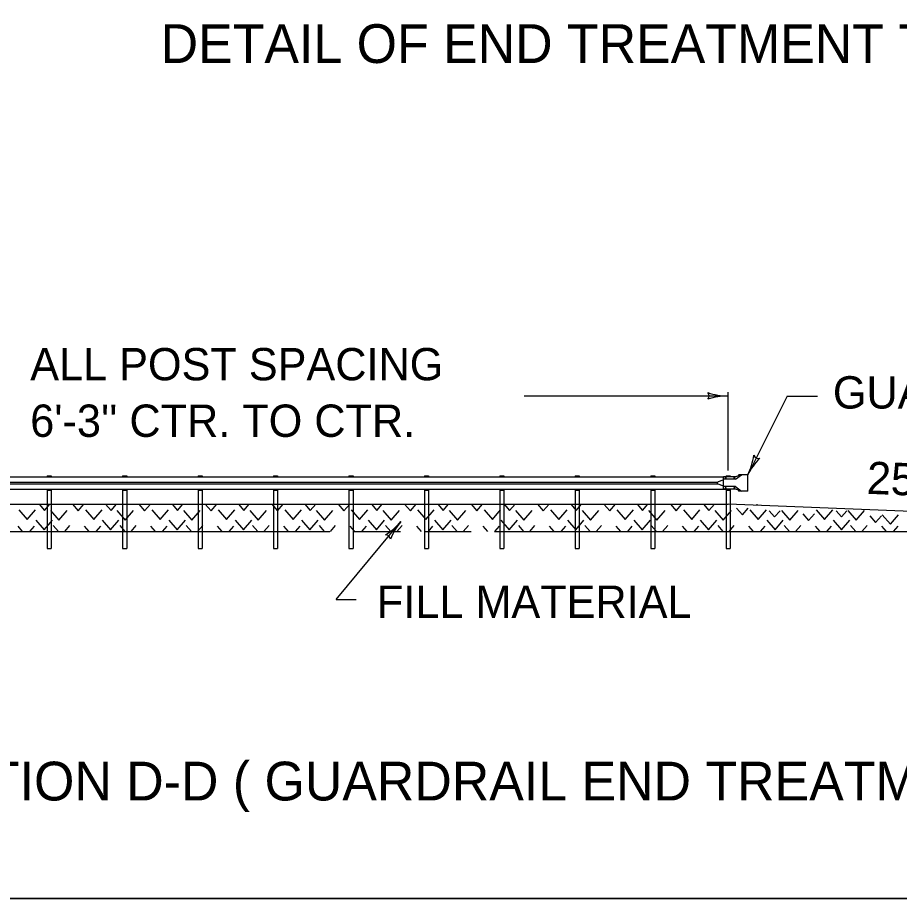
# Model space of a CAD drawing. Extents: x 1007 to 1035.5, y 1000.5 to 1021.5.
# Drawn here: x 1010.09 to 1015.55, y 1000.5 to 1005.95 of the extents above; entities that cross this region are included whole.
import ezdxf

# ---------------------------------------------------------------- set-up
doc = ezdxf.new("R2010")
doc.units = 0
for name, color, linetype in [('1', 7, 'Continuous'), ('10', 7, 'Continuous'), ('11', 7, 'Continuous'), ('5', 7, 'Continuous')]:
    doc.layers.add(name, color=color, linetype=linetype)

msp = doc.modelspace()

# ---------------------------------------------------------------- linework, layer by layer
at = {"layer": '1'}
for p, q in [((1013.2263, 1003.6088), (1014.4882, 1003.6088)), ((1014.4882, 1003.1473), (1014.4882, 1003.6316)), ((1014.8546, 1003.6082), (1014.6099, 1003.1205)), ((1014.8546, 1003.6082), (1015.0421, 1003.6082)), ((1008.5332, 1003.1088), (1014.4599, 1003.1088)), ((1010.2753, 1003.1143), (1010.3003, 1003.1143)), ((1010.2753, 1003.1143), (1010.2753, 1003.1088)), ((1010.3003, 1003.1143), (1010.3003, 1003.1088)), ((1010.7421, 1003.1143), (1010.7671, 1003.1143)), ((1010.7421, 1003.1143), (1010.7421, 1003.1088)), ((1010.7671, 1003.1143), (1010.7671, 1003.1088)), ((1011.2089, 1003.1143), (1011.2339, 1003.1143)), ((1011.2089, 1003.1143), (1011.2089, 1003.1088)), ((1011.2339, 1003.1143), (1011.2339, 1003.1088)), ((1011.6758, 1003.1143), (1011.7008, 1003.1143)), ((1011.6758, 1003.1143), (1011.6758, 1003.1088)), ((1011.7008, 1003.1143), (1011.7008, 1003.1088)), ((1012.1426, 1003.1143), (1012.1676, 1003.1143)), ((1012.1426, 1003.1143), (1012.1426, 1003.1088)), ((1012.1676, 1003.1143), (1012.1676, 1003.1088)), ((1012.6094, 1003.1143), (1012.6344, 1003.1143)), ((1012.6094, 1003.1143), (1012.6094, 1003.1088)), ((1012.6344, 1003.1143), (1012.6344, 1003.1088)), ((1013.0763, 1003.1143), (1013.1013, 1003.1143)), ((1013.0763, 1003.1143), (1013.0763, 1003.1088)), ((1013.1013, 1003.1143), (1013.1013, 1003.1088)), ((1013.5431, 1003.1143), (1013.5681, 1003.1143)), ((1013.5431, 1003.1143), (1013.5431, 1003.1088)), ((1013.5681, 1003.1143), (1013.5681, 1003.1088)), ((1014.0098, 1003.1143), (1014.0348, 1003.1143)), ((1014.0098, 1003.1143), (1014.0098, 1003.1088)), ((1014.0348, 1003.1143), (1014.0348, 1003.1088)), ((1014.5349, 1003.1088), (1014.4599, 1003.1088)), ((1014.4599, 1003.0322), (1014.4599, 1003.1088)), ((1014.4768, 1003.1143), (1014.5018, 1003.1143)), ((1014.4768, 1003.1143), (1014.4768, 1003.1088)), ((1014.5018, 1003.1143), (1014.5018, 1003.1088)), ((1014.5349, 1003.0932), (1014.5709, 1003.1206)), ((1014.5709, 1003.1206), (1014.5349, 1003.1088)), ((1014.5528, 1003.1174), (1014.5528, 1003.1147)), ((1014.6099, 1003.1205), (1014.556, 1003.1205)), ((1014.61, 1003.0205), (1014.6099, 1003.1205)), ((1008.5332, 1003.0748), (1014.4233, 1003.0748)), ((1008.5332, 1003.0658), (1014.4238, 1003.0658)), ((1014.4568, 1003.0874), (1014.4263, 1003.0773)), ((1014.4568, 1003.0536), (1014.4263, 1003.0638)), ((1014.5349, 1003.0932), (1014.4599, 1003.0932)), ((1014.4747, 1003.1053), (1014.4733, 1003.1054)), ((1014.4747, 1003.0997), (1014.4733, 1003.0998)), ((1014.5278, 1003.1054), (1014.5265, 1003.1053)), ((1014.5278, 1003.0998), (1014.5265, 1003.0998)), ((1008.5332, 1003.0323), (1014.4882, 1003.0323)), ((1010.2753, 1003.0323), (1010.2753, 1002.9401)), ((1010.2753, 1003.0268), (1010.3003, 1003.0268)), ((1010.3003, 1003.0323), (1010.3003, 1002.9401)), ((1010.7421, 1003.0323), (1010.7421, 1002.9401)), ((1010.7421, 1003.0268), (1010.7671, 1003.0268)), ((1010.7671, 1003.0323), (1010.7671, 1002.9401)), ((1011.2089, 1003.0323), (1011.2089, 1002.9401)), ((1011.2089, 1003.0268), (1011.2339, 1003.0268)), ((1011.2339, 1003.0323), (1011.2339, 1002.9401)), ((1011.6758, 1003.0323), (1011.6758, 1002.9401)), ((1011.6758, 1003.0268), (1011.7008, 1003.0268)), ((1011.7008, 1003.0323), (1011.7008, 1002.9401)), ((1012.1426, 1003.0323), (1012.1426, 1002.9401)), ((1012.1426, 1003.0268), (1012.1676, 1003.0268)), ((1012.1676, 1003.0323), (1012.1676, 1002.9401)), ((1012.6094, 1003.0323), (1012.6094, 1002.9401)), ((1012.6094, 1003.0268), (1012.6344, 1003.0268)), ((1012.6344, 1003.0323), (1012.6344, 1002.9401)), ((1013.0763, 1003.0323), (1013.0763, 1002.9401)), ((1013.0763, 1003.0268), (1013.1013, 1003.0268)), ((1013.1013, 1003.0323), (1013.1013, 1002.9401)), ((1013.5431, 1003.0323), (1013.5431, 1002.9401)), ((1013.5431, 1003.0268), (1013.5681, 1003.0268)), ((1013.5681, 1003.0323), (1013.5681, 1002.9401)), ((1014.0098, 1003.0323), (1014.0098, 1002.9401)), ((1014.0098, 1003.0268), (1014.0348, 1003.0268)), ((1014.0348, 1003.0323), (1014.0348, 1002.9401)), ((1014.535, 1003.0478), (1014.4599, 1003.0478)), ((1014.5349, 1003.0323), (1014.4599, 1003.0322)), ((1014.4747, 1003.0413), (1014.4733, 1003.0413)), ((1014.4747, 1003.0357), (1014.4733, 1003.0357)), ((1014.4768, 1003.0323), (1014.4768, 1002.9401)), ((1014.4768, 1003.0268), (1014.5018, 1003.0268)), ((1014.5018, 1003.0323), (1014.5018, 1002.9401)), ((1014.5278, 1003.0413), (1014.5265, 1003.0413)), ((1014.5278, 1003.0357), (1014.5265, 1003.0357)), ((1014.5709, 1003.0205), (1014.5349, 1003.0323)), ((1014.535, 1003.0478), (1014.5709, 1003.0205)), ((1014.5529, 1003.0263), (1014.5528, 1003.0237)), ((1014.61, 1003.0205), (1014.5559, 1003.0205)), ((1008.5332, 1002.9385), (1014.4882, 1002.9385)), ((1010.2753, 1002.9401), (1010.2753, 1002.6643)), ((1010.3003, 1002.9401), (1010.3003, 1002.6643)), ((1010.7421, 1002.9401), (1010.7421, 1002.6643)), ((1010.7671, 1002.9401), (1010.7671, 1002.6643)), ((1011.2089, 1002.9401), (1011.2089, 1002.6643)), ((1011.2339, 1002.9401), (1011.2339, 1002.6643)), ((1011.6758, 1002.9401), (1011.6758, 1002.6643)), ((1011.7008, 1002.9401), (1011.7008, 1002.6643)), ((1012.1426, 1002.9401), (1012.1426, 1002.6643)), ((1012.1676, 1002.9401), (1012.1676, 1002.6643)), ((1012.6094, 1002.9401), (1012.6094, 1002.6643)), ((1012.6344, 1002.9401), (1012.6344, 1002.6643)), ((1013.0763, 1002.9401), (1013.0763, 1002.6643)), ((1013.1013, 1002.9401), (1013.1013, 1002.6643)), ((1013.5431, 1002.9401), (1013.5431, 1002.6643)), ((1013.5681, 1002.9401), (1013.5681, 1002.6643)), ((1014.0098, 1002.9401), (1014.0098, 1002.6643)), ((1014.0348, 1002.9401), (1014.0348, 1002.6643)), ((1014.4768, 1002.9401), (1014.4768, 1002.6643)), ((1018.7351, 1002.7687), (1014.4895, 1002.9385)), ((1014.5018, 1002.9401), (1014.5018, 1002.6643)), ((1012.0626, 1002.3502), (1012.4642, 1002.8328)), ((1010.2753, 1002.6643), (1010.3003, 1002.6643)), ((1010.7421, 1002.6643), (1010.7671, 1002.6643)), ((1011.2089, 1002.6643), (1011.2339, 1002.6643)), ((1011.6758, 1002.6643), (1011.7008, 1002.6643)), ((1012.1426, 1002.6643), (1012.1676, 1002.6643)), ((1012.6094, 1002.6643), (1012.6344, 1002.6643)), ((1013.0763, 1002.6643), (1013.1013, 1002.6643)), ((1013.5431, 1002.6643), (1013.5681, 1002.6643)), ((1014.0098, 1002.6643), (1014.0348, 1002.6643)), ((1014.4768, 1002.6643), (1014.5018, 1002.6643)), ((1012.0626, 1002.3502), (1012.1876, 1002.3502))]:
    msp.add_line(p, q, dxfattribs=at)
for points in [[(1008.5332, 1002.7698), (1012.0251, 1002.7698)], [(1012.1706, 1002.7698), (1012.4616, 1002.7698)], [(1012.6071, 1002.7698), (1012.898, 1002.7698)], [(1013.0435, 1002.7698), (1016.3899, 1002.7698)]]:
    msp.add_lwpolyline(points, dxfattribs=at)
for centre, radius, start, end in [((1014.3395, 1003.6089), 0.0313, 318.7746, 40.8913), ((1014.4882, 1003.2179), 0.3909, 90, 108.6688), ((1014.4882, 1003.9998), 0.3909, 251.3472, 269.9939), ((1014.4882, 1003.2179), 0.3909, 89.9878, 90), ((1014.2605, 1003.2958), 0.3909, 333.3575, 352.0263), ((1014.9593, 1002.9452), 0.3909, 134.7047, 153.3514), ((1014.6766, 1003.2534), 0.0313, 202.1321, 284.2488), ((1014.556, 1003.1174), 0.00313, 90.0002, 180.0002), ((1014.2605, 1003.2958), 0.3909, 333.3453, 333.3575), ((1014.4294, 1003.0705), 0.00741, 115.3282, 244.6722), ((1014.4552, 1003.0919), 0.00469, 288.5213, 0.0002), ((1014.4733, 1003.1026), 0.00283, 90.0002, 270.0002), ((1014.4747, 1003.1026), 0.00283, 270.0002, 90.0002), ((1014.5264, 1003.1026), 0.00283, 90.0002, 270.0002), ((1014.5278, 1003.1026), 0.00283, 270.0002, 90.0002), ((1014.4552, 1003.0492), 0.00469, 0.0002, 71.4791), ((1014.4733, 1003.0385), 0.00283, 90.0002, 270.0002), ((1014.4747, 1003.0385), 0.00283, 270.0002, 90.0002), ((1014.5264, 1003.0385), 0.00283, 90.0002, 270.0002), ((1014.5278, 1003.0385), 0.00283, 270.0002, 90.0002), ((1014.556, 1003.0236), 0.00313, 180.0002, 270.0002), ((1012.1637, 1003.0828), 0.3909, 301.5815, 320.2282), ((1012.7647, 1002.5827), 0.3909, 140.2344, 158.9031), ((1012.7647, 1002.5827), 0.3909, 140.2221, 140.2344), ((1012.369, 1002.7185), 0.0313, 9.009, 91.1256)]:
    msp.add_arc(centre, radius, start, end, dxfattribs=at)
at = {"layer": '10'}
msp.add_line((1035.5, 1000.5), (1007, 1000.5), dxfattribs=at)
at = {"layer": '11'}
msp.add_lwpolyline([(1007, 1000.5), (1035.5, 1000.5), (1035.5, 1021.5), (1007, 1021.5)], close=True, dxfattribs=at)
at = {"layer": '5'}
for p, q in [((1010.1006, 1002.9043), (1010.1519, 1002.8453)), ((1010.1439, 1002.9385), (1010.1443, 1002.938)), ((1010.1443, 1002.938), (1010.1448, 1002.9385)), ((1010.1519, 1002.8453), (1010.2033, 1002.9043)), ((1010.2254, 1002.9385), (1010.2589, 1002.9001)), ((1010.2589, 1002.9001), (1010.2924, 1002.9385)), ((1010.296, 1002.8993), (1010.3474, 1002.8403)), ((1010.3474, 1002.8403), (1010.3988, 1002.8993)), ((1010.4313, 1002.9385), (1010.4671, 1002.8975)), ((1010.4671, 1002.8975), (1010.5028, 1002.9385)), ((1010.5117, 1002.9043), (1010.5631, 1002.8453)), ((1010.5551, 1002.9385), (1010.5555, 1002.938)), ((1010.5555, 1002.938), (1010.5559, 1002.9385)), ((1010.5631, 1002.8453), (1010.6145, 1002.9043)), ((1010.6366, 1002.9385), (1010.6701, 1002.9001)), ((1010.6701, 1002.9001), (1010.7036, 1002.9385)), ((1010.7072, 1002.8993), (1010.7586, 1002.8403)), ((1010.7586, 1002.8403), (1010.8099, 1002.8993)), ((1010.8424, 1002.9385), (1010.8782, 1002.8975)), ((1010.8782, 1002.8975), (1010.9139, 1002.9385)), ((1010.9228, 1002.9043), (1010.9743, 1002.8453)), ((1010.9663, 1002.9385), (1010.9667, 1002.938)), ((1010.9667, 1002.938), (1010.9671, 1002.9385)), ((1010.9743, 1002.8453), (1011.0256, 1002.9043)), ((1011.0478, 1002.9385), (1011.0813, 1002.9001)), ((1011.0813, 1002.9001), (1011.1148, 1002.9385)), ((1011.1183, 1002.8993), (1011.1697, 1002.8403)), ((1011.1697, 1002.8403), (1011.2211, 1002.8993)), ((1011.2536, 1002.9385), (1011.2893, 1002.8975)), ((1011.2893, 1002.8975), (1011.325, 1002.9385)), ((1011.334, 1002.9043), (1011.3853, 1002.8453)), ((1011.3773, 1002.9385), (1011.3778, 1002.938)), ((1011.3778, 1002.938), (1011.3782, 1002.9385)), ((1011.3853, 1002.8453), (1011.4368, 1002.9043)), ((1011.4588, 1002.9385), (1011.4923, 1002.9001)), ((1011.4923, 1002.9001), (1011.5258, 1002.9385)), ((1011.5294, 1002.8993), (1011.5808, 1002.8403)), ((1011.5808, 1002.8403), (1011.6322, 1002.8993)), ((1011.6648, 1002.9385), (1011.7004, 1002.8975)), ((1011.7004, 1002.8975), (1011.7362, 1002.9385)), ((1011.7451, 1002.9043), (1011.7965, 1002.8453)), ((1011.7885, 1002.9385), (1011.7889, 1002.938)), ((1011.7889, 1002.938), (1011.7893, 1002.9385)), ((1011.7965, 1002.8453), (1011.8479, 1002.9043)), ((1011.87, 1002.9385), (1011.9035, 1002.9001)), ((1011.9035, 1002.9001), (1011.937, 1002.9385)), ((1011.9406, 1002.8993), (1011.9919, 1002.8403)), ((1011.9919, 1002.8403), (1012.0433, 1002.8993)), ((1012.0758, 1002.9385), (1012.1116, 1002.8975)), ((1012.1116, 1002.8975), (1012.1473, 1002.9385)), ((1012.1563, 1002.9043), (1012.2076, 1002.8453)), ((1012.1996, 1002.9385), (1012.2, 1002.938)), ((1012.2, 1002.938), (1012.2004, 1002.9385)), ((1012.2076, 1002.8453), (1012.259, 1002.9043)), ((1012.2811, 1002.9385), (1012.3146, 1002.9001)), ((1012.3146, 1002.9001), (1012.3481, 1002.9385)), ((1012.3517, 1002.8993), (1012.4031, 1002.8403)), ((1012.4031, 1002.8403), (1012.4545, 1002.8993)), ((1012.487, 1002.9385), (1012.5228, 1002.8975)), ((1012.5228, 1002.8975), (1012.5584, 1002.9385)), ((1012.5673, 1002.9043), (1012.6188, 1002.8453)), ((1012.6108, 1002.9385), (1012.6112, 1002.938)), ((1012.6112, 1002.938), (1012.6116, 1002.9385)), ((1012.6188, 1002.8453), (1012.6702, 1002.9043)), ((1012.6923, 1002.9385), (1012.7258, 1002.9001)), ((1012.7258, 1002.9001), (1012.7593, 1002.9385)), ((1012.7628, 1002.8993), (1012.8143, 1002.8403)), ((1012.8143, 1002.8403), (1012.8656, 1002.8993)), ((1012.8981, 1002.9385), (1012.9338, 1002.8975)), ((1012.9338, 1002.8975), (1012.9696, 1002.9385)), ((1012.9785, 1002.9043), (1013.0299, 1002.8453)), ((1013.0219, 1002.9385), (1013.0223, 1002.938)), ((1013.0223, 1002.938), (1013.0228, 1002.9385)), ((1013.0299, 1002.8453), (1013.0813, 1002.9043)), ((1013.1034, 1002.9385), (1013.1369, 1002.9001)), ((1013.1369, 1002.9001), (1013.1704, 1002.9385)), ((1013.1739, 1002.8993), (1013.2253, 1002.8403)), ((1013.2253, 1002.8403), (1013.2768, 1002.8993)), ((1013.3093, 1002.9385), (1013.345, 1002.8975)), ((1013.345, 1002.8975), (1013.3807, 1002.9385)), ((1013.3897, 1002.9043), (1013.441, 1002.8453)), ((1013.433, 1002.9385), (1013.4334, 1002.938)), ((1013.4334, 1002.938), (1013.4338, 1002.9385)), ((1013.441, 1002.8453), (1013.4924, 1002.9043)), ((1013.5145, 1002.9385), (1013.548, 1002.9001)), ((1013.548, 1002.9001), (1013.5815, 1002.9385)), ((1013.5851, 1002.8993), (1013.6365, 1002.8403)), ((1013.6365, 1002.8403), (1013.6878, 1002.8993)), ((1013.7204, 1002.9385), (1013.7561, 1002.8975)), ((1013.7561, 1002.8975), (1013.7918, 1002.9385)), ((1013.8008, 1002.9043), (1013.8522, 1002.8453)), ((1013.8442, 1002.9385), (1013.8446, 1002.938)), ((1013.8446, 1002.938), (1013.845, 1002.9385)), ((1013.8522, 1002.8453), (1013.9036, 1002.9043)), ((1013.9257, 1002.9385), (1013.9592, 1002.9001)), ((1013.9592, 1002.9001), (1013.9927, 1002.9385)), ((1013.9963, 1002.8993), (1014.0476, 1002.8403)), ((1014.0476, 1002.8403), (1014.099, 1002.8993)), ((1014.1315, 1002.9385), (1014.1673, 1002.8975)), ((1014.1673, 1002.8975), (1014.203, 1002.9385)), ((1014.2119, 1002.9043), (1014.2633, 1002.8453)), ((1014.2553, 1002.9385), (1014.2557, 1002.938)), ((1014.2557, 1002.938), (1014.2561, 1002.9385)), ((1014.2633, 1002.8453), (1014.3147, 1002.9043)), ((1014.3368, 1002.9385), (1014.3703, 1002.9001)), ((1014.3703, 1002.9001), (1014.4038, 1002.9385)), ((1014.4073, 1002.8993), (1014.4588, 1002.8403)), ((1014.4588, 1002.8403), (1014.5102, 1002.8993)), ((1014.5413, 1002.9144), (1014.5771, 1002.8734)), ((1014.5771, 1002.8734), (1014.6128, 1002.9144)), ((1014.623, 1002.9043), (1014.6744, 1002.8453)), ((1014.6664, 1002.9385), (1014.6668, 1002.938)), ((1014.6744, 1002.8453), (1014.7258, 1002.9043)), ((1014.7433, 1002.899), (1014.7768, 1002.8606)), ((1014.7768, 1002.8606), (1014.8103, 1002.899)), ((1014.8185, 1002.8993), (1014.8699, 1002.8403)), ((1014.8699, 1002.8403), (1014.9213, 1002.8993)), ((1015.0342, 1002.9043), (1015.0856, 1002.8453)), ((1015.0856, 1002.8453), (1015.1369, 1002.9043)), ((1015.1564, 1002.8984), (1015.1899, 1002.86)), ((1015.1899, 1002.86), (1015.2234, 1002.8984)), ((1015.2296, 1002.8993), (1015.281, 1002.8403)), ((1015.281, 1002.8403), (1015.3324, 1002.8993)), ((1010.205, 1002.8403), (1010.2564, 1002.7813)), ((1010.2564, 1002.7813), (1010.3078, 1002.8403)), ((1010.6162, 1002.8403), (1010.6676, 1002.7813)), ((1010.6676, 1002.7813), (1010.7189, 1002.8403)), ((1011.0273, 1002.8403), (1011.0787, 1002.7813)), ((1011.0787, 1002.7813), (1011.1301, 1002.8403)), ((1011.4384, 1002.8403), (1011.4898, 1002.7813)), ((1011.4898, 1002.7813), (1011.5413, 1002.8403)), ((1011.8496, 1002.8403), (1011.901, 1002.7813)), ((1011.901, 1002.7813), (1011.9523, 1002.8403)), ((1012.2607, 1002.8403), (1012.3121, 1002.7813)), ((1012.3121, 1002.7813), (1012.3635, 1002.8403)), ((1012.6718, 1002.8403), (1012.7233, 1002.7813)), ((1012.7233, 1002.7813), (1012.7746, 1002.8403)), ((1013.083, 1002.8403), (1013.1343, 1002.7813)), ((1013.1343, 1002.7813), (1013.1858, 1002.8403)), ((1013.4941, 1002.8403), (1013.5455, 1002.7813)), ((1013.5455, 1002.7813), (1013.5969, 1002.8403)), ((1013.9053, 1002.8403), (1013.9567, 1002.7813)), ((1013.9567, 1002.7813), (1014.008, 1002.8403)), ((1014.3163, 1002.8403), (1014.3678, 1002.7813)), ((1014.3678, 1002.7813), (1014.4192, 1002.8403)), ((1014.7275, 1002.8403), (1014.7789, 1002.7813)), ((1014.7789, 1002.7813), (1014.8303, 1002.8403)), ((1014.951, 1002.8803), (1014.9868, 1002.8393)), ((1014.9868, 1002.8393), (1015.0225, 1002.8803)), ((1015.1387, 1002.8403), (1015.19, 1002.7813)), ((1015.19, 1002.7813), (1015.2414, 1002.8403)), ((1015.3656, 1002.8663), (1015.4013, 1002.8253)), ((1015.4013, 1002.8253), (1015.437, 1002.8663)), ((1015.4413, 1002.8742), (1015.4927, 1002.8153)), ((1015.4927, 1002.8153), (1015.5441, 1002.8742)), ((1010.093, 1002.8023), (1010.1214, 1002.7697)), ((1010.1673, 1002.7696), (1010.1958, 1002.8023)), ((1010.3128, 1002.8066), (1010.3451, 1002.7696)), ((1010.3834, 1002.7696), (1010.4157, 1002.8066)), ((1010.5041, 1002.8023), (1010.5326, 1002.7696)), ((1010.5784, 1002.7696), (1010.6069, 1002.8023)), ((1010.724, 1002.8066), (1010.7563, 1002.7696)), ((1010.7946, 1002.7696), (1010.8268, 1002.8066)), ((1010.9153, 1002.8023), (1010.9438, 1002.7696)), ((1010.9895, 1002.7696), (1011.018, 1002.8023)), ((1011.1352, 1002.8066), (1011.1674, 1002.7696)), ((1011.2057, 1002.7696), (1011.2379, 1002.8066)), ((1011.3264, 1002.8023), (1011.3549, 1002.7695)), ((1011.4006, 1002.7695), (1011.4292, 1002.8023)), ((1011.5463, 1002.8066), (1011.5786, 1002.7695)), ((1011.6168, 1002.7695), (1011.6491, 1002.8066)), ((1011.7375, 1002.8023), (1011.7661, 1002.7695)), ((1011.8118, 1002.7695), (1011.8403, 1002.8023)), ((1011.9574, 1002.8066), (1011.9898, 1002.7695)), ((1012.0279, 1002.7695), (1012.0602, 1002.8066)), ((1012.1487, 1002.8023), (1012.1773, 1002.7695)), ((1012.2228, 1002.7695), (1012.2514, 1002.8023)), ((1012.3685, 1002.8066), (1012.4008, 1002.7694)), ((1012.439, 1002.7694), (1012.4713, 1002.8066)), ((1012.5598, 1002.8023), (1012.5884, 1002.7694)), ((1012.6339, 1002.7694), (1012.6626, 1002.8023)), ((1012.7797, 1002.8066), (1012.8121, 1002.7694)), ((1012.8501, 1002.7694), (1012.8824, 1002.8066)), ((1012.9709, 1002.8023), (1012.9996, 1002.7694)), ((1013.045, 1002.7694), (1013.0737, 1002.8023)), ((1013.1908, 1002.8066), (1013.2232, 1002.7694)), ((1013.2612, 1002.7694), (1013.2936, 1002.8066)), ((1013.3821, 1002.8023), (1013.4108, 1002.7693)), ((1013.4561, 1002.7693), (1013.4848, 1002.8023)), ((1013.6019, 1002.8066), (1013.6343, 1002.7693)), ((1013.6723, 1002.7693), (1013.7048, 1002.8066)), ((1013.7932, 1002.8023), (1013.8219, 1002.7693)), ((1013.8673, 1002.7693), (1013.896, 1002.8023)), ((1014.0131, 1002.8066), (1014.0456, 1002.7693)), ((1014.0834, 1002.7693), (1014.1158, 1002.8066)), ((1014.2043, 1002.8023), (1014.2331, 1002.7693)), ((1014.2783, 1002.7693), (1014.3071, 1002.8023)), ((1014.4242, 1002.8066), (1014.4567, 1002.7693)), ((1014.4945, 1002.7693), (1014.527, 1002.8066)), ((1014.6154, 1002.8023), (1014.6443, 1002.7693)), ((1014.6894, 1002.7693), (1014.7183, 1002.8023)), ((1014.8353, 1002.8066), (1014.8678, 1002.7693)), ((1014.9056, 1002.7693), (1014.9381, 1002.8066)), ((1015.0266, 1002.8023), (1015.0554, 1002.7693)), ((1015.1006, 1002.7693), (1015.1293, 1002.8023)), ((1015.2465, 1002.8066), (1015.279, 1002.7693)), ((1015.3167, 1002.7693), (1015.3493, 1002.8066)), ((1015.4378, 1002.8023), (1015.4666, 1002.7693)), ((1015.5117, 1002.7693), (1015.5405, 1002.8023))]:
    msp.add_line(p, q, dxfattribs=at)

# ---------------------------------------------------------------- texts
at = {"layer": '1'}
for s, height, p in [('DETAIL OF END TREATMENT TYPE 2A', 0.24, (1010.9774, 1005.6694)), ('ALL POST SPACING', 0.2, (1010.1702, 1003.7058)), ('GUARDRAIL END TREATMENT TYPE 2A', 0.2, (1015.1369, 1003.531)), ("6'-3'' CTR. TO CTR.", 0.2, (1010.1702, 1003.3558)), ('FILL MATERIAL', 0.2, (1012.3154, 1002.2358)), ('SECTION D-D ( GUARDRAIL END TREATMENT TYPE 2A )', 0.24, (1009.2487, 1001.1057))]:
    msp.add_text(s, height=height, dxfattribs=at).set_placement(p)
msp.add_text('25:1 SLOPE', height=0.2, rotation=357.7096, dxfattribs=at).set_placement((1015.344, 1003.0038))

doc.saveas('drawing.dxf')
